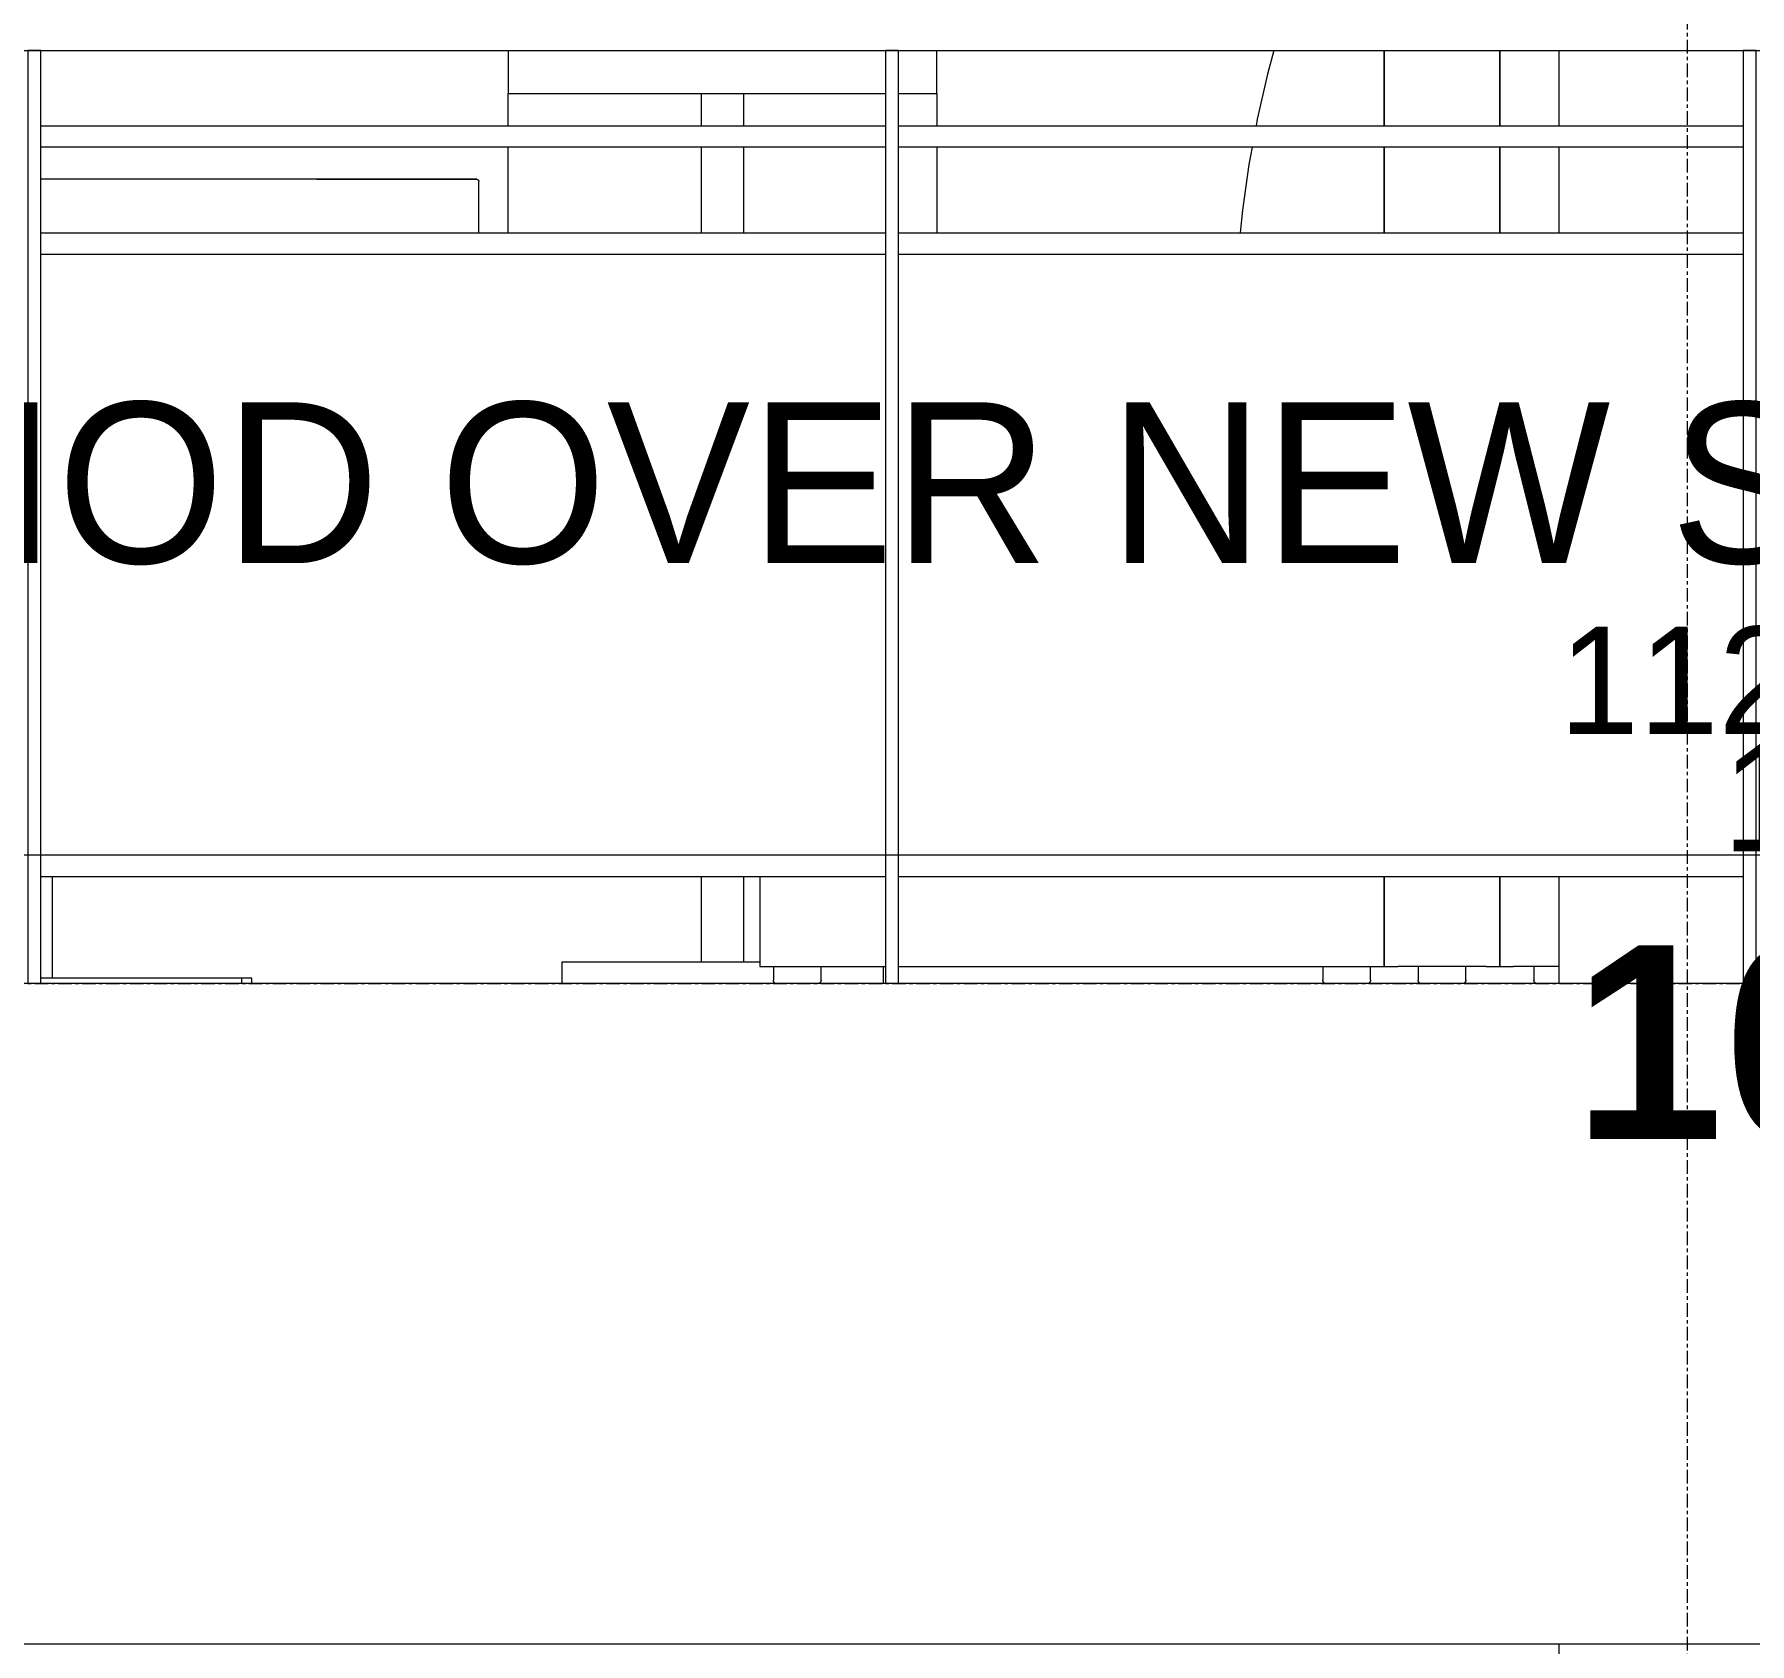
# Model space of a CAD drawing. Header units: inches. Extents: x 22 to 382261, y 22 to 371281.
# Drawn here: x 85169 to 86769, y 142315 to 143815 of the extents above; entities that cross this region are included whole.
import ezdxf

# ---------------------------------------------------------------- set-up
doc = ezdxf.new("R2010")
doc.units = ezdxf.units.IN
doc.header["$MEASUREMENT"] = 0
doc.linetypes.add('Grid Line 1_2_', pattern=[22.225, 12.7, -3.175, 3.175, -3.175])
for name, color, linetype, lineweight in [('A-ANNO-DIMS', 211, 'Continuous', 9), ('A-AREA-IDEN', 2, 'Continuous', 9), ('A-COLS', 52, 'Continuous', 9), ('A-FLOR-HRAL', 11, 'Continuous', 9), ('A-FLOR-LEVL', 51, 'Continuous', 9), ('I-FURN', 30, 'Continuous', 9), ('Q-CASE', 31, 'Continuous', 9), ('S-GRID', 1, 'Continuous', 9)]:
    doc.layers.add(name, color=color, linetype=linetype, lineweight=lineweight)
doc.styles.add('Arial_B_1', font='arialbd.ttf', dxfattribs={"height": 180.555556})
doc.styles.add('Century Gothic_1', font='GOTHIC.TTF', dxfattribs={"height": 1})
doc.styles.add('Gill Sans MT', font='GIL_____.TTF', dxfattribs={"height": 262.5})
doc.dimstyles.new('2_2_1', dxfattribs={"dimscale": 304.8, "dimtxt": 168.342801, "dimasz": 0.143229, "dimexe": 0.866142, "dimexo": 0.0625, "dimgap": 0.180446, "dimtad": 1, "dimdec": 0, "dimzin": 0, "dimdsep": 46, "dimtxsty": 'Arial_B_1', "dimblk1": 'OBLIQUE', "dimblk2": 'OBLIQUE', "dimsah": 1, "dimcen": 0.09, "dimdle": 0.360892, "dimazin": 0, "dimtfac": 1, "dimtdec": 4, "dimtix": 1, "dimtmove": 1, "dimatfit": 3, "dimfxl": 0.360892, "dimfxlon": 1, "dimtvp": 1, "dimtolj": 1, "dimtzin": 0, "dimlwd": 18, "dimlwe": 18, "dimarcsym": 2})

# ---------------------------------------------------------------- blocks, each defined once
blk = doc.blocks.new('Railing - 50 x 12mm-408198-Section B-B')
at = {"layer": 'A-FLOR-HRAL'}
for p, q in [((-6774.1, 5220), (-6786.1, 5220)), ((-6786.1, 5220), (-6786.1, 4350)), ((-6774.1, 4350), (-6774.1, 5220))]:
    blk.add_line(p, q, dxfattribs=at)
blk = doc.blocks.new('Railing - 800mm-626364-Section B-B')
at = {"layer": 'A-FLOR-HRAL'}
blk.add_line((-6774.1, 4450), (-5986.1, 4450), dxfattribs=at)
blk = doc.blocks.new('Railing - Railing-537520-Section B-B')
at = {"layer": 'A-FLOR-HRAL'}
for p, q in [((-7103.2, 5220), (3136.8, 5220)), ((-3574.1, 5150), (-2786.1, 5150)), ((-2774.1, 5150), (-1986.1, 5150)), ((-2786.1, 5130), (-3574.1, 5130)), ((-1986.1, 5130), (-2774.1, 5130)), ((-3574.1, 5050), (-2786.1, 5050)), ((-2774.1, 5050), (-1986.1, 5050)), ((-2786.1, 5030), (-3574.1, 5030)), ((-1986.1, 5030), (-2774.1, 5030))]:
    blk.add_line(p, q, dxfattribs=at)
for name, p in [('Railing - 50 x 12mm-408198-Section B-B', (3200, 0)), ('Railing - 50 x 12mm-408198-Section B-B', (4000, 0)), ('Railing - 50 x 12mm-408198-Section B-B', (4800, 0)), ('Railing - 800mm-626364-Section B-B', (3200, 0)), ('Railing - 800mm-626364-Section B-B', (4000, 0))]:
    blk.add_blockref(name, p)
blk = doc.blocks.new('Top Rail Type - Top Rail_Internal_-537676-Section B-B')
at = {"layer": 'A-FLOR-HRAL'}
blk.add_line((-7103.2, 5220), (3136.8, 5220), dxfattribs=at)
blk = doc.blocks.new('Casework 20 - Casework 20-674433-Section B-B')
at = {"layer": 'Q-CASE'}
for p, q in [((1296.3, 4350), (-5078.7, 4350)), ((-5078.7, 3734.5), (1296.3, 3734.5))]:
    blk.add_line(p, q, dxfattribs=at)
blk = doc.blocks.new('DGGFRG - DGGFRG-862826-Section B-B')
at = {"layer": 'I-FURN'}
for p, q in [((-2213.2, 5220.1), (-2213.2, 5150)), ((-2213.2, 5130), (-2213.2, 5050)), ((-2213.2, 4450), (-2213.2, 4365.9)), ((-2213.2, 4365.9), (-2200.5, 4365.9)), ((-2158.2, 4365.9), (-2200.5, 4365.9)), ((-2181.4, 4365.9), (-2181.4, 4353.2))]:
    blk.add_line(p, q, dxfattribs=at)
at = {"layer": 'I-FURN', "flags": 128}
for points in [[(-2178.3, 4350), (-2178.4, 4350), (-2178.5, 4350), (-2178.6, 4350), (-2178.8, 4350), (-2178.9, 4350.1), (-2179, 4350.1), (-2179.1, 4350.1), (-2179.3, 4350.2), (-2179.4, 4350.2), (-2179.5, 4350.3), (-2179.6, 4350.3), (-2179.7, 4350.4), (-2179.8, 4350.4), (-2180, 4350.5), (-2180.1, 4350.6), (-2180.2, 4350.6), (-2180.3, 4350.7), (-2180.4, 4350.8), (-2180.5, 4350.9), (-2180.5, 4351), (-2180.6, 4351.1), (-2180.7, 4351.2), (-2180.8, 4351.3), (-2180.9, 4351.4), (-2180.9, 4351.5), (-2181, 4351.6), (-2181.1, 4351.7), (-2181.1, 4351.8), (-2181.2, 4351.9), (-2181.2, 4352), (-2181.3, 4352.1), (-2181.3, 4352.3), (-2181.3, 4352.4), (-2181.4, 4352.5), (-2181.4, 4352.6), (-2181.4, 4352.8), (-2181.4, 4352.9), (-2181.4, 4353), (-2181.4, 4353.1), (-2181.4, 4353.2)], [(-2178.3, 4350), (-2178.4, 4350), (-2178.5, 4350), (-2178.6, 4350), (-2178.8, 4350), (-2178.9, 4350.1), (-2179, 4350.1), (-2179.1, 4350.1), (-2179.3, 4350.2), (-2179.4, 4350.2), (-2179.5, 4350.3), (-2179.6, 4350.3), (-2179.7, 4350.4), (-2179.8, 4350.4), (-2180, 4350.5), (-2180.1, 4350.6), (-2180.2, 4350.6), (-2180.3, 4350.7), (-2180.4, 4350.8), (-2180.5, 4350.9), (-2180.5, 4351), (-2180.6, 4351.1), (-2180.7, 4351.2), (-2180.8, 4351.3), (-2180.9, 4351.4), (-2180.9, 4351.5), (-2181, 4351.6), (-2181.1, 4351.7), (-2181.1, 4351.8), (-2181.2, 4351.9), (-2181.2, 4352), (-2181.3, 4352.1), (-2181.3, 4352.3), (-2181.3, 4352.4), (-2181.4, 4352.5), (-2181.4, 4352.6), (-2181.4, 4352.8), (-2181.4, 4352.9), (-2181.4, 4353), (-2181.4, 4353.1)]]:
    blk.add_lwpolyline(points, dxfattribs=at)
blk = doc.blocks.new('DGGFRG - DGGFRG-V77-Section B-B')
at = {"layer": 'I-FURN'}
for p, q in [((-2321.1, 5150), (-2321.1, 5220.3)), ((-2321.1, 5220.3), (-2321.1, 5150)), ((-2213.2, 5150), (-2213.2, 5220.1)), ((-2321.1, 5050), (-2321.1, 5130)), ((-2321.1, 5130), (-2321.1, 5050)), ((-2213.2, 5050), (-2213.2, 5130)), ((-3316.6, 5100), (-3574.1, 5100)), ((-3165.5, 5050), (-3165.5, 5098)), ((-3563.2, 4355.1), (-3563.2, 4450)), ((-2903.5, 4450), (-2903.5, 4365.9)), ((-2321.1, 4365.9), (-2321.1, 4450)), ((-2321.1, 4450), (-2321.1, 4365.9)), ((-2213.2, 4365.9), (-2213.2, 4450)), ((-3461.8, 4355.1), (-3574.1, 4355.1)), ((-3386.9, 4355.1), (-3461.8, 4355.1)), ((-3377.3, 4355.1), (-3386.9, 4355.1)), ((-3386.9, 4355.1), (-3386.9, 4350)), ((-3377.3, 4350), (-3377.3, 4355.1)), ((-3377.3, 4350), (-3377.3, 4355.1)), ((-2903.5, 4365.9), (-2890.8, 4365.9)), ((-2890.8, 4365.9), (-2786.1, 4365.9)), ((-2890.8, 4365.9), (-2890.8, 4353.2)), ((-2846.3, 4353.2), (-2846.3, 4365.9)), ((-2774.1, 4365.9), (-2333.8, 4365.9)), ((-2378.3, 4365.9), (-2378.3, 4353.2)), ((-2333.8, 4365.9), (-2321.1, 4365.9)), ((-2333.8, 4353.2), (-2333.8, 4365.9)), ((-2321.1, 4365.9), (-2308.4, 4365.9)), ((-2225.9, 4365.9), (-2308.4, 4365.9)), ((-2289.4, 4365.9), (-2289.4, 4353.2)), ((-2244.9, 4353.2), (-2244.9, 4365.9)), ((-2225.9, 4365.9), (-2213.2, 4365.9))]:
    blk.add_line(p, q, dxfattribs=at)
at = {"layer": 'I-FURN', "flags": 128}
for points in [[(-2424.1, 5220.1), (-2430, 5198.1), (-2439.5, 5156.1), (-2440.6, 5150)], [(-2444.2, 5130), (-2447.2, 5113.8), (-2453.3, 5071.2), (-2455.4, 5050)], [(-3209.1, 5100), (-3209.6, 5100), (-3210.2, 5100), (-3211, 5100), (-3212, 5100), (-3213.2, 5100), (-3214.5, 5100), (-3216, 5100), (-3217.7, 5100), (-3219.5, 5100), (-3221.4, 5100), (-3223.5, 5100), (-3225.8, 5100), (-3228.2, 5100), (-3230.8, 5100), (-3233.4, 5100), (-3236.3, 5100), (-3239.2, 5100), (-3242.3, 5100), (-3245.5, 5100), (-3248.8, 5100), (-3252.2, 5100), (-3255.7, 5100), (-3259.3, 5100), (-3263, 5100), (-3266.8, 5100), (-3270.7, 5100), (-3274.6, 5100), (-3278.6, 5100), (-3282.7, 5100), (-3286.8, 5100), (-3291, 5100), (-3295.2, 5100), (-3299.5, 5100), (-3303.8, 5100), (-3308.1, 5100), (-3312.4, 5100), (-3316.6, 5100)], [(-3316.6, 5100), (-3312.3, 5100), (-3308, 5100), (-3303.7, 5100), (-3299.4, 5100), (-3295.2, 5100), (-3291, 5100), (-3286.8, 5100), (-3282.7, 5100), (-3278.6, 5100), (-3274.6, 5100), (-3270.6, 5100), (-3266.8, 5100), (-3263, 5100), (-3259.3, 5100), (-3255.7, 5100), (-3252.1, 5100), (-3248.7, 5100), (-3245.4, 5100), (-3242.2, 5100), (-3239.2, 5100), (-3236.2, 5100), (-3233.4, 5100), (-3230.7, 5100), (-3228.2, 5100), (-3225.8, 5100), (-3223.5, 5100), (-3221.4, 5100), (-3219.4, 5100), (-3217.6, 5100), (-3216, 5100), (-3214.5, 5100), (-3213.2, 5100), (-3212, 5100), (-3211, 5100), (-3210.2, 5100), (-3209.6, 5100), (-3209.1, 5100)], [(-3209.1, 5100), (-3180.7, 5100), (-3168.2, 5100), (-3167.5, 5100)], [(-3167.5, 5100), (-3175.5, 5100), (-3199.5, 5100), (-3209.1, 5100)], [(-3167.5, 5100), (-3167.5, 5100), (-3167.4, 5100), (-3167.3, 5100), (-3167.2, 5100), (-3167.1, 5100), (-3167.1, 5099.9), (-3167, 5099.9), (-3166.9, 5099.9), (-3166.8, 5099.9), (-3166.8, 5099.8), (-3166.7, 5099.8), (-3166.6, 5099.8), (-3166.6, 5099.7), (-3166.5, 5099.7), (-3166.4, 5099.7), (-3166.4, 5099.6), (-3166.3, 5099.6), (-3166.2, 5099.5), (-3166.2, 5099.4), (-3166.1, 5099.4), (-3166.1, 5099.3), (-3166, 5099.3), (-3166, 5099.2), (-3165.9, 5099.1), (-3165.9, 5099.1), (-3165.8, 5099), (-3165.8, 5098.9), (-3165.7, 5098.9), (-3165.7, 5098.8), (-3165.7, 5098.7), (-3165.7, 5098.6), (-3165.6, 5098.6), (-3165.6, 5098.5), (-3165.6, 5098.4), (-3165.6, 5098.3), (-3165.6, 5098.3), (-3165.6, 5098.2), (-3165.5, 5098.1), (-3165.5, 5098), (-3165.5, 5098)], [(-2887.6, 4350), (-2887.7, 4350), (-2887.8, 4350), (-2888, 4350), (-2888.1, 4350), (-2888.2, 4350.1), (-2888.3, 4350.1), (-2888.5, 4350.1), (-2888.6, 4350.2), (-2888.7, 4350.2), (-2888.8, 4350.3), (-2888.9, 4350.3), (-2889.1, 4350.4), (-2889.2, 4350.4), (-2889.3, 4350.5), (-2889.4, 4350.6), (-2889.5, 4350.6), (-2889.6, 4350.7), (-2889.7, 4350.8), (-2889.8, 4350.9), (-2889.9, 4351), (-2890, 4351.1), (-2890, 4351.2), (-2890.1, 4351.3), (-2890.2, 4351.4), (-2890.3, 4351.5), (-2890.3, 4351.6), (-2890.4, 4351.7), (-2890.5, 4351.8), (-2890.5, 4351.9), (-2890.6, 4352), (-2890.6, 4352.1), (-2890.6, 4352.3), (-2890.7, 4352.4), (-2890.7, 4352.5), (-2890.7, 4352.6), (-2890.7, 4352.8), (-2890.8, 4352.9), (-2890.8, 4353), (-2890.8, 4353.1), (-2890.8, 4353.2)], [(-2887.6, 4350), (-2887.7, 4350), (-2887.8, 4350), (-2888, 4350), (-2888.1, 4350), (-2888.2, 4350.1), (-2888.3, 4350.1), (-2888.5, 4350.1), (-2888.6, 4350.2), (-2888.7, 4350.2), (-2888.8, 4350.3), (-2888.9, 4350.3), (-2889.1, 4350.4), (-2889.2, 4350.4), (-2889.3, 4350.5), (-2889.4, 4350.6), (-2889.5, 4350.6), (-2889.6, 4350.7), (-2889.7, 4350.8), (-2889.8, 4350.9), (-2889.9, 4351), (-2890, 4351.1), (-2890, 4351.2), (-2890.1, 4351.3), (-2890.2, 4351.4), (-2890.3, 4351.5), (-2890.3, 4351.6), (-2890.4, 4351.7), (-2890.5, 4351.8), (-2890.5, 4351.9), (-2890.6, 4352), (-2890.6, 4352.1), (-2890.6, 4352.3), (-2890.7, 4352.4), (-2890.7, 4352.5), (-2890.7, 4352.6), (-2890.7, 4352.8), (-2890.8, 4352.9), (-2890.8, 4353), (-2890.8, 4353.1)], [(-2846.3, 4353.2), (-2846.3, 4353), (-2846.3, 4352.9), (-2846.3, 4352.8), (-2846.4, 4352.7), (-2846.4, 4352.5), (-2846.4, 4352.4), (-2846.4, 4352.3), (-2846.5, 4352.2), (-2846.5, 4352.1), (-2846.6, 4351.9), (-2846.6, 4351.8), (-2846.7, 4351.7), (-2846.7, 4351.6), (-2846.8, 4351.5), (-2846.9, 4351.4), (-2846.9, 4351.3), (-2847, 4351.2), (-2847.1, 4351.1), (-2847.2, 4351), (-2847.3, 4350.9), (-2847.4, 4350.8), (-2847.5, 4350.7), (-2847.6, 4350.6), (-2847.7, 4350.6), (-2847.8, 4350.5), (-2847.9, 4350.4), (-2848, 4350.4), (-2848.1, 4350.3), (-2848.2, 4350.3), (-2848.3, 4350.2), (-2848.5, 4350.2), (-2848.6, 4350.1), (-2848.7, 4350.1), (-2848.8, 4350.1), (-2849, 4350), (-2849.1, 4350), (-2849.2, 4350), (-2849.3, 4350), (-2849.5, 4350)], [(-2846.3, 4353.2), (-2846.3, 4353), (-2846.3, 4352.9), (-2846.3, 4352.8), (-2846.4, 4352.7), (-2846.4, 4352.5), (-2846.4, 4352.4), (-2846.4, 4352.3), (-2846.5, 4352.2), (-2846.5, 4352.1), (-2846.6, 4351.9), (-2846.6, 4351.8), (-2846.7, 4351.7), (-2846.7, 4351.6), (-2846.8, 4351.5), (-2846.9, 4351.4), (-2846.9, 4351.3), (-2847, 4351.2), (-2847.1, 4351.1), (-2847.2, 4351), (-2847.3, 4350.9), (-2847.4, 4350.8), (-2847.5, 4350.7), (-2847.6, 4350.6), (-2847.7, 4350.6), (-2847.8, 4350.5), (-2847.9, 4350.4), (-2848, 4350.4), (-2848.1, 4350.3), (-2848.2, 4350.3), (-2848.3, 4350.2), (-2848.5, 4350.2), (-2848.6, 4350.1), (-2848.7, 4350.1), (-2848.8, 4350.1), (-2849, 4350), (-2849.1, 4350), (-2849.2, 4350), (-2849.3, 4350), (-2849.5, 4350)], [(-2375.1, 4350), (-2375.2, 4350), (-2375.4, 4350), (-2375.5, 4350), (-2375.6, 4350), (-2375.7, 4350.1), (-2375.9, 4350.1), (-2376, 4350.1), (-2376.1, 4350.2), (-2376.2, 4350.2), (-2376.4, 4350.3), (-2376.5, 4350.3), (-2376.6, 4350.4), (-2376.7, 4350.4), (-2376.8, 4350.5), (-2376.9, 4350.6), (-2377, 4350.6), (-2377.1, 4350.7), (-2377.2, 4350.8), (-2377.3, 4350.9), (-2377.4, 4351), (-2377.5, 4351.1), (-2377.6, 4351.2), (-2377.6, 4351.3), (-2377.7, 4351.4), (-2377.8, 4351.5), (-2377.9, 4351.6), (-2377.9, 4351.7), (-2378, 4351.8), (-2378, 4351.9), (-2378.1, 4352), (-2378.1, 4352.1), (-2378.2, 4352.3), (-2378.2, 4352.4), (-2378.2, 4352.5), (-2378.2, 4352.6), (-2378.3, 4352.8), (-2378.3, 4352.9), (-2378.3, 4353), (-2378.3, 4353.1), (-2378.3, 4353.2)], [(-2375.1, 4350), (-2375.2, 4350), (-2375.4, 4350), (-2375.5, 4350), (-2375.6, 4350), (-2375.7, 4350.1), (-2375.9, 4350.1), (-2376, 4350.1), (-2376.1, 4350.2), (-2376.2, 4350.2), (-2376.4, 4350.3), (-2376.5, 4350.3), (-2376.6, 4350.4), (-2376.7, 4350.4), (-2376.8, 4350.5), (-2376.9, 4350.6), (-2377, 4350.6), (-2377.1, 4350.7), (-2377.2, 4350.8), (-2377.3, 4350.9), (-2377.4, 4351), (-2377.5, 4351.1), (-2377.6, 4351.2), (-2377.6, 4351.3), (-2377.7, 4351.4), (-2377.8, 4351.5), (-2377.9, 4351.6), (-2377.9, 4351.7), (-2378, 4351.8), (-2378, 4351.9), (-2378.1, 4352), (-2378.1, 4352.1), (-2378.2, 4352.3), (-2378.2, 4352.4), (-2378.2, 4352.5), (-2378.2, 4352.6), (-2378.3, 4352.8), (-2378.3, 4352.9), (-2378.3, 4353), (-2378.3, 4353.1)], [(-2333.8, 4353.2), (-2333.8, 4353), (-2333.9, 4352.9), (-2333.9, 4352.8), (-2333.9, 4352.7), (-2333.9, 4352.5), (-2333.9, 4352.4), (-2334, 4352.3), (-2334, 4352.2), (-2334, 4352.1), (-2334.1, 4351.9), (-2334.1, 4351.8), (-2334.2, 4351.7), (-2334.3, 4351.6), (-2334.3, 4351.5), (-2334.4, 4351.4), (-2334.5, 4351.3), (-2334.5, 4351.2), (-2334.6, 4351.1), (-2334.7, 4351), (-2334.8, 4350.9), (-2334.9, 4350.8), (-2335, 4350.7), (-2335.1, 4350.6), (-2335.2, 4350.6), (-2335.3, 4350.5), (-2335.4, 4350.4), (-2335.5, 4350.4), (-2335.6, 4350.3), (-2335.7, 4350.3), (-2335.9, 4350.2), (-2336, 4350.2), (-2336.1, 4350.1), (-2336.2, 4350.1), (-2336.4, 4350.1), (-2336.5, 4350), (-2336.6, 4350), (-2336.7, 4350), (-2336.9, 4350), (-2337, 4350)], [(-2333.8, 4353.2), (-2333.8, 4353), (-2333.9, 4352.9), (-2333.9, 4352.8), (-2333.9, 4352.7), (-2333.9, 4352.5), (-2333.9, 4352.4), (-2334, 4352.3), (-2334, 4352.2), (-2334, 4352.1), (-2334.1, 4351.9), (-2334.1, 4351.8), (-2334.2, 4351.7), (-2334.3, 4351.6), (-2334.3, 4351.5), (-2334.4, 4351.4), (-2334.5, 4351.3), (-2334.5, 4351.2), (-2334.6, 4351.1), (-2334.7, 4351), (-2334.8, 4350.9), (-2334.9, 4350.8), (-2335, 4350.7), (-2335.1, 4350.6), (-2335.2, 4350.6), (-2335.3, 4350.5), (-2335.4, 4350.4), (-2335.5, 4350.4), (-2335.6, 4350.3), (-2335.7, 4350.3), (-2335.9, 4350.2), (-2336, 4350.2), (-2336.1, 4350.1), (-2336.2, 4350.1), (-2336.4, 4350.1), (-2336.5, 4350), (-2336.6, 4350), (-2336.7, 4350), (-2336.9, 4350), (-2337, 4350)], [(-2286.2, 4350), (-2286.3, 4350), (-2286.5, 4350), (-2286.6, 4350), (-2286.7, 4350), (-2286.8, 4350.1), (-2287, 4350.1), (-2287.1, 4350.1), (-2287.2, 4350.2), (-2287.3, 4350.2), (-2287.5, 4350.3), (-2287.6, 4350.3), (-2287.7, 4350.4), (-2287.8, 4350.4), (-2287.9, 4350.5), (-2288, 4350.6), (-2288.1, 4350.6), (-2288.2, 4350.7), (-2288.3, 4350.8), (-2288.4, 4350.9), (-2288.5, 4351), (-2288.6, 4351.1), (-2288.7, 4351.2), (-2288.7, 4351.3), (-2288.8, 4351.4), (-2288.9, 4351.5), (-2289, 4351.6), (-2289, 4351.7), (-2289.1, 4351.8), (-2289.1, 4351.9), (-2289.2, 4352), (-2289.2, 4352.1), (-2289.3, 4352.3), (-2289.3, 4352.4), (-2289.3, 4352.5), (-2289.3, 4352.6), (-2289.4, 4352.8), (-2289.4, 4352.9), (-2289.4, 4353), (-2289.4, 4353.1), (-2289.4, 4353.2)], [(-2286.2, 4350), (-2286.3, 4350), (-2286.5, 4350), (-2286.6, 4350), (-2286.7, 4350), (-2286.8, 4350.1), (-2287, 4350.1), (-2287.1, 4350.1), (-2287.2, 4350.2), (-2287.3, 4350.2), (-2287.5, 4350.3), (-2287.6, 4350.3), (-2287.7, 4350.4), (-2287.8, 4350.4), (-2287.9, 4350.5), (-2288, 4350.6), (-2288.1, 4350.6), (-2288.2, 4350.7), (-2288.3, 4350.8), (-2288.4, 4350.9), (-2288.5, 4351), (-2288.6, 4351.1), (-2288.7, 4351.2), (-2288.7, 4351.3), (-2288.8, 4351.4), (-2288.9, 4351.5), (-2289, 4351.6), (-2289, 4351.7), (-2289.1, 4351.8), (-2289.1, 4351.9), (-2289.2, 4352), (-2289.2, 4352.1), (-2289.3, 4352.3), (-2289.3, 4352.4), (-2289.3, 4352.5), (-2289.3, 4352.6), (-2289.4, 4352.8), (-2289.4, 4352.9), (-2289.4, 4353), (-2289.4, 4353.1)], [(-2244.9, 4353.2), (-2244.9, 4353), (-2245, 4352.9), (-2245, 4352.8), (-2245, 4352.7), (-2245, 4352.5), (-2245, 4352.4), (-2245.1, 4352.3), (-2245.1, 4352.2), (-2245.1, 4352.1), (-2245.2, 4351.9), (-2245.2, 4351.8), (-2245.3, 4351.7), (-2245.4, 4351.6), (-2245.4, 4351.5), (-2245.5, 4351.4), (-2245.6, 4351.3), (-2245.6, 4351.2), (-2245.7, 4351.1), (-2245.8, 4351), (-2245.9, 4350.9), (-2246, 4350.8), (-2246.1, 4350.7), (-2246.2, 4350.6), (-2246.3, 4350.6), (-2246.4, 4350.5), (-2246.5, 4350.4), (-2246.6, 4350.4), (-2246.7, 4350.3), (-2246.8, 4350.3), (-2247, 4350.2), (-2247.1, 4350.2), (-2247.2, 4350.1), (-2247.3, 4350.1), (-2247.5, 4350.1), (-2247.6, 4350), (-2247.7, 4350), (-2247.8, 4350), (-2248, 4350), (-2248.1, 4350)], [(-2244.9, 4353.2), (-2244.9, 4353), (-2245, 4352.9), (-2245, 4352.8), (-2245, 4352.7), (-2245, 4352.5), (-2245, 4352.4), (-2245.1, 4352.3), (-2245.1, 4352.2), (-2245.1, 4352.1), (-2245.2, 4351.9), (-2245.2, 4351.8), (-2245.3, 4351.7), (-2245.4, 4351.6), (-2245.4, 4351.5), (-2245.5, 4351.4), (-2245.6, 4351.3), (-2245.6, 4351.2), (-2245.7, 4351.1), (-2245.8, 4351), (-2245.9, 4350.9), (-2246, 4350.8), (-2246.1, 4350.7), (-2246.2, 4350.6), (-2246.3, 4350.6), (-2246.4, 4350.5), (-2246.5, 4350.4), (-2246.6, 4350.4), (-2246.7, 4350.3), (-2246.8, 4350.3), (-2247, 4350.2), (-2247.1, 4350.2), (-2247.2, 4350.1), (-2247.3, 4350.1), (-2247.5, 4350.1), (-2247.6, 4350), (-2247.7, 4350), (-2247.8, 4350), (-2248, 4350), (-2248.1, 4350)]]:
    blk.add_lwpolyline(points, dxfattribs=at)
blk = doc.blocks.new('Bar_Stool_-_Stivi_6177_0001 - Bar_Stool_-_Stivi_6177_0001-V85-Section B-B')
at = {"layer": 'I-FURN'}
for p, q in [((-3138.2, 5279.7), (-3138.2, 5350)), ((-2738.2, 5350), (-3138.2, 5350)), ((-2738.2, 5350), (-2738.2, 5279.8)), ((-3138.2, 5219.9), (-3138.2, 5180)), ((-2738.2, 5180), (-2738.2, 5219.8)), ((-3138.2, 5180), (-2786.1, 5180)), ((-3138.2, 5150), (-3138.2, 5180)), ((-2958.2, 5180), (-2958.2, 5150)), ((-2918.2, 5150), (-2918.2, 5180)), ((-2774.1, 5180), (-2738.2, 5180)), ((-2738.2, 5180), (-2738.2, 5150)), ((-3138.2, 5050), (-3138.2, 5130)), ((-2958.2, 5130), (-2958.2, 5050)), ((-2918.2, 5050), (-2918.2, 5130)), ((-2738.2, 5130), (-2738.2, 5050)), ((-2958.2, 4450), (-2958.2, 4370)), ((-2918.2, 4370), (-2918.2, 4450)), ((-3088.2, 4370), (-3088.2, 4350)), ((-2938.2, 4370), (-3088.2, 4370)), ((-2903.4, 4370), (-2938.2, 4370)), ((-2788.2, 4350), (-2788.2, 4365.9))]:
    blk.add_line(p, q, dxfattribs=at)
blk = doc.blocks.new('_Oblique')
at = {"color": 0, "linetype": 'ByBlock', "lineweight": -2}
blk.add_line((-0.5, -0.5), (0.5, 0.5), dxfattribs=at)
blk = doc.blocks.new('*D5272')
at = {"layer": 'A-ANNO-DIMS', "color": 0, "lineweight": 18, "transparency": 16777216}
for p, q in [((81645.8, 143131.5), (81645.8, 142786.5)), ((91885.8, 143131.5), (91885.8, 142786.5)), ((81535.8, 143050.5), (91995.8, 143050.5))]:
    blk.add_line(p, q, dxfattribs=at)
at = {"layer": 'Defpoints', "color": 0, "transparency": 16777216}
for p in [(81645.8, 143150.5), (91885.8, 143150.5), (91885.8, 143050.5)]:
    blk.add_point(p, dxfattribs=at)
at = {"layer": 'A-ANNO-DIMS', "color": 0, "lineweight": 18, "transparency": 16777216, "xscale": 43.65624999999999, "yscale": 43.65624999999999, "zscale": 43.65624999999999, "rotation": 180}
blk.add_blockref('_Oblique', (81645.8, 143050.5), dxfattribs=at)
at = {"layer": 'A-ANNO-DIMS', "color": 0, "lineweight": 18, "transparency": 16777216, "xscale": 43.65624999999999, "yscale": 43.65624999999999, "zscale": 43.65624999999999}
blk.add_blockref('_Oblique', (91885.8, 143050.5), dxfattribs=at)
at = {"layer": 'A-ANNO-DIMS', "color": 0, "lineweight": 18, "transparency": 16777216, "insert": (86604.2, 142965.9), "char_height": 180.56, "width": 699.606, "attachment_point": 1, "line_spacing_factor": 0.941778, "style": 'Arial_B_1'}
blk.add_mtext('\\A1;10240', dxfattribs=at)

msp = doc.modelspace()

# ---------------------------------------------------------------- linework, layer by layer
at = {"layer": 'A-COLS'}
for p, q in [((86590.8, 143800.5), (86590.8, 143730.3)), ((86590.8, 143710.3), (86590.8, 143630.3)), ((86590.8, 143030.3), (86590.8, 142930.3)), ((86590.8, 142314.9), (86590.8, 141010.3))]:
    msp.add_line(p, q, dxfattribs=at)
at = {"layer": 'A-FLOR-LEVL', "linetype": 'Grid Line 1_2_'}
msp.add_line((72189.6, 142930.3), (98522.1, 142930.3), dxfattribs=at)
at = {"layer": 'S-GRID', "linetype": 'Grid Line 1_2_'}
msp.add_line((86710.8, 138130.3), (86710.8, 150556.1), dxfattribs=at)

# ---------------------------------------------------------------- block references
at = {"layer": 'A-FLOR-HRAL'}
for name in ['Railing - Railing-537520-Section B-B', 'Top Rail Type - Top Rail_Internal_-537676-Section B-B']:
    msp.add_blockref(name, (88749, 138580.3), dxfattribs=at)
at = {"layer": 'I-FURN'}
for name in ['DGGFRG - DGGFRG-V77-Section B-B', 'DGGFRG - DGGFRG-862826-Section B-B', 'Bar_Stool_-_Stivi_6177_0001 - Bar_Stool_-_Stivi_6177_0001-V85-Section B-B']:
    msp.add_blockref(name, (88749, 138580.3), dxfattribs=at)
at = {"layer": 'Q-CASE'}
msp.add_blockref('Casework 20 - Casework 20-674433-Section B-B', (88749, 138580.3), dxfattribs=at)

# ---------------------------------------------------------------- texts
at = {"layer": 'A-AREA-IDEN', "attachment_point": 1}
for s, insert, char_height, width, style in [('VIOD OVER NEW SQUASH COURT', (85000.6, 143472.4), 150, 4417.298, 'Gill Sans MT'), ('112 m²', (86591.1, 143263.2), 100, 561.181, 'Century Gothic_1'), ('12', (86743.6, 143153.8), 100, 192.405, 'Century Gothic_1')]:
    msp.add_mtext(s, dxfattribs=dict(at, insert=insert, char_height=char_height, width=width, style=style))

# ---------------------------------------------------------------- dimensions: what is measured, and where the dimension line sits
at = {"layer": 'A-ANNO-DIMS', "lineweight": 18}
dim = msp.add_linear_dim(base=(91885.8, 143050.5), p1=(81645.8, 143150.5), p2=(91885.8, 143150.5), dimstyle='2_2_1', override={"dimpost": '<>', "dimfxl": 10240}, dxfattribs=at)
dim.commit()
dim.dimension.update_dxf_attribs({"geometry": '*D5272', "text_midpoint": (86954, 142670.2), "dimtype": 160})

doc.saveas('drawing.dxf')
